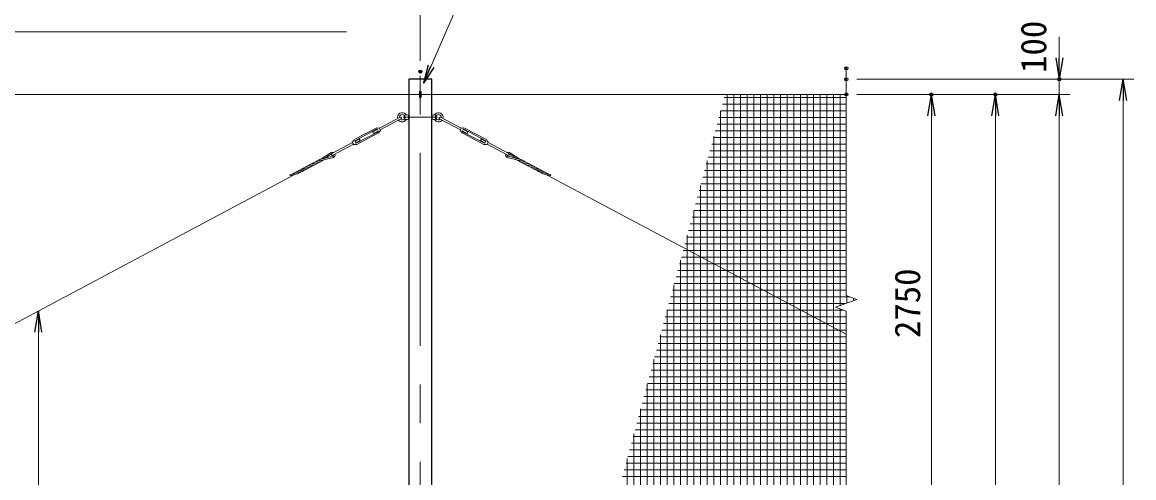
# Model space of a CAD drawing. Units: millimetres, scale not verified. Extents: x -14700 to 14700, y -10395 to 10395.
# Drawn here: x -4261 to 3046, y 2671 to 5669 of the extents above; entities that cross this region are included whole.
import ezdxf
from ezdxf.enums import TextEntityAlignment as Align

# ---------------------------------------------------------------- set-up
doc = ezdxf.new("R2010")
doc.units = ezdxf.units.MM
doc.header["$LTSCALE"] = 40
doc.header["$PDMODE"] = 32
doc.header["$PDSIZE"] = 20
doc.linetypes.add('USER1', pattern=[50.8, 31.75, -6.35, 6.35, -6.35])
for name, color, linetype, lineweight in [('0-1_D-STR1', 1, 'Continuous', 25), ('0-2_D-BMK', 2, 'USER1', 13), ('0-3_D-STR3', 3, 'Continuous', 13), ('0-5_D-STR-DIM', 7, 'Continuous', 13), ('0-8_D-STR-TXT', 7, 'Continuous', 13), ('0-9_D-STR2', 7, 'Continuous', 13)]:
    doc.layers.add(name, color=color, linetype=linetype, lineweight=lineweight)
doc.layers.add('0-6_0', color=7, linetype='Continuous')
doc.layers.add('0-7_Defpoints', color=8, linetype='Continuous')
doc.styles.add('ＭＳ ゴシック', font='')
doc.styles.get('ＭＳ ゴシック').set_extended_font_data('MS Gothic')

# ---------------------------------------------------------------- blocks, each defined once
blk = doc.blocks.new('_Open')
at = {"layer": '0-6_0'}
blk.add_line((-40, 6.67), (0, 0), dxfattribs=at)
blk.add_lwpolyline([(-40, -6.67), (0, 0), (-40, 0)], dxfattribs=at)

msp = doc.modelspace()

# ---------------------------------------------------------------- linework, layer by layer
at = {"layer": '0-1_D-STR1'}
msp.add_lwpolyline([(-1569.24, 5293.74), (-1719.24, 5293.74), (-1719.24, -2506.26), (-1569.24, -2506.26)], close=True, dxfattribs=at)
at = {"layer": '0-2_D-BMK'}
for p, q in [((-1644.24, -2557.26), (-1644.24, 5344.74)), ((-1756.74, 5043.74), (-1531.74, 5043.74))]:
    msp.add_line(p, q, dxfattribs=at)
at = {"layer": '0-3_D-STR3'}
for p, q in [((-10862.55, 5193.74), (1155.76, 5193.74)), ((-1650.24, 5210.74), (-1650.24, 5176.74)), ((-1638.24, 5210.74), (-1638.24, 5176.74)), ((-1776.99, 5043.63), (-1912.89, 4971.2)), ((-1745.02, 5057.24), (-1748.46, 5051.74)), ((-1748.46, 5051.74), (-1748.46, 5035.74)), ((-1722.02, 5058.74), (-1745.02, 5057.24)), ((-1745.02, 5057.24), (-1745.02, 5043.74)), ((-1745.02, 5030.24), (-1745.02, 5043.74)), ((-1722.02, 5058.74), (-1722.02, 5028.74)), ((-1722.02, 5051.74), (-1719.24, 5051.74)), ((-1566.46, 5051.74), (-1569.24, 5051.74)), ((-1566.46, 5058.74), (-1543.46, 5057.24)), ((-1566.46, 5058.74), (-1566.46, 5028.74)), ((-1543.46, 5057.24), (-1543.46, 5043.74)), ((-1543.46, 5057.24), (-1540.02, 5051.74)), ((-1543.46, 5030.24), (-1543.46, 5043.74)), ((-1540.02, 5051.74), (-1540.02, 5035.74)), ((-1511.49, 5043.63), (-1375.59, 4971.2)), ((-1935.3, 4972.85), (-2078.26, 4896.65)), ((-1914.77, 4974.73), (-1922.44, 4972.53)), ((-1905.36, 4957.08), (-1914.77, 4974.73)), ((-1771.35, 5033.04), (-1907.25, 4960.61)), ((-1745.02, 5030.24), (-1748.46, 5035.74)), ((-1722.02, 5028.74), (-1745.02, 5030.24)), ((-1722.02, 5035.74), (-1719.24, 5035.74)), ((-1566.46, 5035.74), (-1569.24, 5035.74)), ((-1566.46, 5028.74), (-1543.46, 5030.24)), ((-1543.46, 5030.24), (-1540.02, 5035.74)), ((-1517.13, 5033.04), (-1381.23, 4960.61)), ((-1383.11, 4957.08), (-1373.71, 4974.73)), ((-1373.71, 4974.73), (-1366.03, 4972.53)), ((-1353.18, 4972.85), (-1210.21, 4896.65)), ((-2045.26, 4900.64), (-2074.38, 4885.12)), ((-1931.3, 4965.35), (-2074.26, 4889.15)), ((-1922.37, 4948.58), (-2065.33, 4872.38)), ((-1918.37, 4941.08), (-2061.33, 4864.88)), ((-2039.62, 4890.05), (-2045.26, 4900.64)), ((-1927.89, 4963.2), (-1957.01, 4947.68)), ((-1921.54, 4951.29), (-1928.6, 4964.52)), ((-1905.36, 4957.08), (-1911.46, 4951.93)), ((-1383.11, 4957.08), (-1377.01, 4951.93)), ((-1370.11, 4941.08), (-1227.15, 4864.88)), ((-1366.93, 4951.29), (-1359.88, 4964.52)), ((-1366.11, 4948.58), (-1223.15, 4872.38)), ((-1360.58, 4963.2), (-1331.46, 4947.68)), ((-1357.17, 4965.35), (-1214.21, 4889.15)), ((-1248.86, 4890.05), (-1243.21, 4900.64)), ((-1243.21, 4900.64), (-1214.09, 4885.12)), ((-2089.39, 4877.13), (-2225.29, 4804.69)), ((-2083.74, 4866.54), (-2219.64, 4794.1)), ((-2081.86, 4863.01), (-2074.19, 4865.2)), ((-2068.03, 4873.21), (-2075.09, 4886.45)), ((-2039.62, 4890.05), (-2068.74, 4874.53)), ((-1248.86, 4890.05), (-1219.74, 4874.53)), ((-1220.44, 4873.21), (-1213.39, 4886.45)), ((-1206.62, 4863.01), (-1214.29, 4865.2)), ((-1204.74, 4866.54), (-1068.83, 4794.1)), ((-1199.09, 4877.13), (-1063.19, 4804.69)), ((-2483.68, 4670.98), (-2310.92, 4763.06)), ((-2446.3, 4672.82), (-2272.71, 4765.34)), ((-2215.91, 4779.64), (-2333.46, 4750.05)), ((-2218.54, 4787.23), (-2304.13, 4765.68)), ((-2230.65, 4812.46), (-2297.61, 4767.32)), ((-2226.69, 4805.48), (-2274.77, 4773.07)), ((-1072.57, 4779.64), (-955.01, 4750.05)), ((-1069.93, 4787.23), (-984.35, 4765.68)), ((-1061.79, 4805.48), (-1013.71, 4773.07)), ((-1057.83, 4812.46), (-990.86, 4767.32)), ((-842.18, 4672.82), (-1015.77, 4765.34)), ((-804.8, 4670.98), (-977.56, 4763.06)), ((-2422.93, 4686.27), (-2504.67, 4665.7)), ((-2393.59, 4701.91), (-2450.8, 4687.51)), ((-2364.26, 4717.54), (-2421.46, 4703.14)), ((-2334.93, 4733.18), (-2392.13, 4718.78)), ((-2305.59, 4748.81), (-2362.8, 4734.41)), ((-982.88, 4748.81), (-925.68, 4734.41)), ((-953.55, 4733.18), (-896.35, 4718.78)), ((-924.22, 4717.54), (-867.01, 4703.14)), ((-894.88, 4701.91), (-837.68, 4687.51)), ((-865.55, 4686.27), (-783.81, 4665.7)), ((-11275.1, -25.6), (-2474.58, 4665.02)), ((-2452.26, 4670.64), (-2496.9, 4659.4)), ((-836.22, 4670.64), (-791.58, 4659.4)), ((1155.76, 3615.21), (-813.9, 4665.02))]:
    msp.add_line(p, q, dxfattribs=at)
for points in [[(-1922.25, 4952.61), (-1951.37, 4937.09), (-1957.01, 4947.68)], [(-1366.23, 4952.61), (-1337.11, 4937.09), (-1331.46, 4947.68)], [(-2081.86, 4863.01), (-2091.27, 4880.66), (-2085.17, 4885.8)], [(-1206.62, 4863.01), (-1197.21, 4880.66), (-1203.31, 4885.8)]]:
    msp.add_lwpolyline(points, dxfattribs=at)
for centre, radius, start, end in [((-1644.24, 5210.74), 6, 0, 180), ((-1644.24, 5176.74), 6, 180, 0), ((-1764.02, 5043.74), 30, 40.33299, 196.52036), ((-1764.02, 5043.74), 17.5, 27.20289, 188.00628), ((-1774.17, 5038.34), 6, 298.05732, 118.05732), ((-1730.48, 5072.22), 14, 220.33299, 273.7314), ((-1558, 5072.22), 14, 266.2686, 319.66701), ((-1524.46, 5043.74), 30, 343.47964, 139.66701), ((-1524.46, 5043.74), 17.5, 351.99372, 152.79711), ((-1514.31, 5038.34), 6, 61.94268, 241.94268), ((-1930.36, 4963.58), 10.5, 61.93844, 118.05732), ((-1923.54, 4976.38), 4, 241.93844, 285.95807), ((-1764.02, 5043.74), 30, 219.59428, 319.66701), ((-1764.02, 5043.74), 17.5, 228.10837, 332.79711), ((-1730.48, 5015.27), 14, 86.2686, 139.66701), ((-1730.48, 5015.27), 14, 86.2686, 139.66701), ((-1558, 5015.27), 14, 40.33299, 93.7314), ((-1558, 5015.27), 14, 40.33299, 93.7314), ((-1524.46, 5043.74), 30, 220.33299, 320.40572), ((-1524.46, 5043.74), 17.5, 207.20289, 311.89163), ((-1364.93, 4976.38), 4, 254.04193, 298.06156), ((-1358.11, 4963.58), 10.5, 61.94268, 118.06156), ((-2073.32, 4887.39), 10.5, 118.05732, 174.17621), ((-1930.36, 4963.58), 2, 28.05732, 118.05732), ((-1923.31, 4950.35), 2, 298.05732, 28.05732), ((-1923.31, 4950.35), 10.5, 298.05732, 354.17621), ((-1908.88, 4948.88), 4, 130.15658, 174.17621), ((-1379.59, 4948.88), 4, 5.82379, 49.84342), ((-1365.17, 4950.35), 10.5, 185.82379, 241.94268), ((-1365.17, 4950.35), 2, 151.94268, 241.94268), ((-1358.11, 4963.58), 2, 61.94268, 151.94268), ((-1215.15, 4887.39), 10.5, 5.82379, 61.94268), ((-2087.75, 4888.86), 4, 310.15658, 354.17621), ((-2073.32, 4887.39), 2, 118.05732, 208.05732), ((-2073.09, 4861.35), 4, 61.93844, 105.95807), ((-2066.27, 4874.15), 10.5, 241.93844, 298.05732), ((-2066.27, 4874.15), 2, 208.05732, 298.05732), ((-1222.21, 4874.15), 10.5, 241.94268, 298.06156), ((-1222.21, 4874.15), 2, 241.94268, 331.94268), ((-1215.39, 4861.35), 4, 74.04193, 118.06156), ((-1215.15, 4887.39), 2, 331.94268, 61.94268), ((-1200.73, 4888.86), 4, 185.82379, 229.84342), ((-2326.14, 4720.95), 30, 104.13096, 118.05732), ((-2296.81, 4736.59), 30, 104.13096, 118.05732), ((-2312.92, 4777.91), 30, 284.13087, 298.05732), ((-2222.9, 4796.23), 18, 56.56789, 115.23236), ((-2222.46, 4799.4), 6, 118.05732, 298.05732), ((-2222.9, 4796.23), 10, 87.28167, 112.23188), ((-2222.9, 4796.23), 10, 295.8676, 8.12974), ((-2222.9, 4796.23), 18, 292.88161, 16.42413), ((-1065.57, 4796.23), 18, 163.57587, 247.11839), ((-1065.57, 4796.23), 10, 171.87026, 244.1324), ((-1065.57, 4796.23), 18, 64.76764, 123.43211), ((-1066.01, 4799.4), 6, 241.94268, 61.94268), ((-1065.57, 4796.23), 10, 67.76812, 92.71833), ((-975.56, 4777.91), 30, 241.94268, 255.86913), ((-991.67, 4736.59), 30, 61.94268, 75.86904), ((-962.34, 4720.95), 30, 61.94268, 75.86904), ((-2443.47, 4658.41), 30, 104.13096, 118.05732), ((-2414.14, 4674.05), 30, 104.13096, 118.05732), ((-2430.25, 4715.37), 30, 284.13087, 298.05732), ((-2384.81, 4689.68), 30, 104.13096, 118.05732), ((-2400.92, 4731), 30, 284.13087, 298.05732), ((-2355.47, 4705.32), 30, 104.13096, 118.05732), ((-2371.58, 4746.64), 30, 284.13087, 298.05732), ((-2342.25, 4762.27), 30, 284.13087, 298.05732), ((-946.23, 4762.27), 30, 241.94268, 255.86913), ((-916.89, 4746.64), 30, 241.94268, 255.86913), ((-933, 4705.32), 30, 61.94268, 75.86904), ((-887.56, 4731), 30, 241.94268, 255.86913), ((-903.67, 4689.68), 30, 61.94268, 75.86904), ((-858.23, 4715.37), 30, 241.94268, 255.86913), ((-874.34, 4674.05), 30, 61.94268, 75.86904), ((-845, 4658.41), 30, 61.94268, 75.86904), ((-2456.15, 4717.67), 71.11, 226.97145, 235.03559), ((-2459.58, 4699.73), 30, 284.13087, 298.05732), ((-828.89, 4699.73), 30, 241.94268, 255.86913), ((-832.33, 4717.67), 71.11, 304.96441, 313.02855)]:
    msp.add_arc(centre, radius, start, end, dxfattribs=at)
at = {"layer": '0-5_D-STR-DIM'}
for p, q in [((-1644.24, 5414.74), (-1644.24, 6360.48)), ((-1644.24, 5414.74), (-1644.24, 6360.48)), ((2555.76, 5433.74), (2555.76, 5573.74)), ((1155.76, 3870.05), (1155.76, 5366.15)), ((1225.76, 5293.74), (2625.76, 5293.74)), ((1225.76, 5293.74), (3045.76, 5293.74)), ((2555.76, 5193.74), (2555.76, 5293.74)), ((1225.76, 5193.74), (1785.76, 5193.74)), ((1225.76, 5193.74), (2205.76, 5193.74)), ((1225.76, 5193.74), (2625.76, 5193.74)), ((1225.76, 5193.74), (2625.76, 5193.74)), ((2975.76, 5153.74), (2975.76, -2366.26)), ((1715.76, 2583.74), (1715.76, 5053.74)), ((2135.76, -166.26), (2135.76, 5053.74)), ((2555.76, 5053.74), (2555.76, -1666.26)), ((2555.76, 5053.74), (2555.76, 4913.74)), ((1085.28, 3793.09), (1226.24, 3844.4)), ((1226.24, 3844.4), (1155.76, 3870.05)), ((1155.76, 3767.44), (1085.28, 3793.09)), ((1155.76, 1120.05), (1155.76, 3767.44))]:
    msp.add_line(p, q, dxfattribs=at)
at = {"layer": '0-7_Defpoints'}
for p in [(-1644.24, 5344.74), (1155.76, 5366.15), (1155.76, 5293.74), (2555.76, 5293.74), (1155.76, 5193.74), (1715.76, 5193.74), (2135.76, 5193.74)]:
    msp.add_point(p, dxfattribs=at)
at = {"layer": '0-8_D-STR-TXT'}
for points in [[(616.35, 5837.54), (-1374.96, 5837.54), (-1621.55, 5270.81)], [(-2129.07, 5605.55), (-7170.88, 5605.55), (-7288.09, 5195.67)], [(-1817.88, 1645.53), (-4154.75, 1645.53), (-4154.75, 3767.5)]]:
    msp.add_lwpolyline(points, dxfattribs=at)
at = {"layer": '0-9_D-STR2'}
for p, q in [((372.69, -306.26), (372.69, 5193.74)), ((416.44, -306.26), (416.44, 5193.74)), ((460.19, -306.26), (460.19, 5193.74)), ((503.94, -306.26), (503.94, 5193.74)), ((547.69, -306.26), (547.69, 5193.74)), ((591.44, -306.26), (591.44, 5193.74)), ((635.19, -306.26), (635.19, 5193.74)), ((678.94, -306.26), (678.94, 5193.74)), ((722.69, -306.26), (722.69, 5193.74)), ((766.44, -306.26), (766.44, 5193.74)), ((810.19, -306.26), (810.19, 5193.74)), ((853.94, -306.26), (853.94, 5193.74)), ((897.69, -306.26), (897.69, 5193.74)), ((941.44, -306.26), (941.44, 5193.74)), ((985.19, -306.26), (985.19, 5193.74)), ((1028.94, -306.26), (1028.94, 5193.74)), ((1072.69, -306.26), (1072.69, 5193.74)), ((1116.44, 3804.43), (1116.44, 5193.74)), ((341.37, 5129.97), (1155.76, 5129.97)), ((353.1, 5173.72), (1155.76, 5173.72)), ((317.93, 5042.47), (1155.76, 5042.47)), ((328.94, -306.26), (328.94, 5083.56)), ((329.65, 5086.22), (1155.76, 5086.22)), ((306.21, 4998.72), (1155.76, 4998.72)), ((282.76, 4911.22), (1155.76, 4911.22)), ((285.19, -306.26), (285.19, 4920.28)), ((294.48, 4954.97), (1155.76, 4954.97)), ((259.31, 4823.72), (1155.76, 4823.72)), ((271.04, 4867.47), (1155.76, 4867.47)), ((241.44, -306.26), (241.44, 4757.01)), ((247.59, 4779.97), (1155.76, 4779.97)), ((224.15, 4692.47), (1155.76, 4692.47)), ((235.87, 4736.22), (1155.76, 4736.22)), ((200.7, 4604.97), (1155.76, 4604.97)), ((212.42, 4648.72), (1155.76, 4648.72)), ((188.98, 4561.22), (1155.76, 4561.22)), ((197.69, -306.26), (197.69, 4593.73)), ((165.53, 4473.72), (1155.76, 4473.72)), ((177.26, 4517.47), (1155.76, 4517.47)), ((142.09, 4386.22), (1155.76, 4386.22)), ((153.81, 4429.97), (1155.76, 4429.97)), ((153.94, -306.26), (153.94, 4430.45)), ((130.36, 4342.47), (1155.76, 4342.47)), ((106.92, 4254.97), (1155.76, 4254.97)), ((110.19, -306.26), (110.19, 4267.17)), ((118.64, 4298.72), (1155.76, 4298.72)), ((83.47, 4167.47), (1155.76, 4167.47)), ((95.2, 4211.22), (1155.76, 4211.22)), ((66.44, -306.26), (66.44, 4103.9)), ((71.75, 4123.72), (1155.76, 4123.72)), ((48.3, 4036.22), (1155.76, 4036.22)), ((60.03, 4079.97), (1155.76, 4079.97)), ((24.86, 3948.72), (1155.76, 3948.72)), ((36.58, 3992.47), (1155.76, 3992.47)), ((13.14, 3904.97), (1155.76, 3904.97)), ((22.69, -306.26), (22.69, 3940.62)), ((-10.31, 3817.47), (1152.27, 3817.47)), ((1.41, 3861.22), (1180.01, 3861.22)), ((1160.19, 3820.36), (1160.19, 3868.44)), ((1203.94, 3836.28), (1203.94, 3852.51)), ((-33.75, 3729.97), (1155.76, 3729.97)), ((-22.03, 3773.72), (1138.51, 3773.72)), ((-21.06, -306.26), (-21.06, 3777.34)), ((1116.44, 1054.43), (1116.44, 3781.75)), ((-45.48, 3686.22), (1155.76, 3686.22)), ((-68.92, 3598.72), (1155.76, 3598.72)), ((-64.81, -306.26), (-64.81, 3614.07)), ((-57.2, 3642.47), (1155.76, 3642.47)), ((-92.37, 3511.22), (1155.76, 3511.22)), ((-80.65, 3554.97), (1155.76, 3554.97)), ((-108.56, -306.26), (-108.56, 3450.79)), ((-104.09, 3467.47), (1155.76, 3467.47)), ((-127.54, 3379.97), (1155.76, 3379.97)), ((-115.81, 3423.72), (1155.76, 3423.72)), ((-150.98, 3292.47), (1155.76, 3292.47)), ((-139.26, 3336.22), (1155.76, 3336.22)), ((-162.71, 3248.72), (1155.76, 3248.72)), ((-152.31, -306.26), (-152.31, 3287.51)), ((-186.15, 3161.22), (1155.76, 3161.22)), ((-174.43, 3204.97), (1155.76, 3204.97)), ((-209.6, 3073.72), (1155.76, 3073.72)), ((-197.87, 3117.47), (1155.76, 3117.47)), ((-196.06, -306.26), (-196.06, 3124.23)), ((-221.32, 3029.97), (1155.76, 3029.97)), ((-244.76, 2942.47), (1155.76, 2942.47)), ((-239.81, -306.26), (-239.81, 2960.96)), ((-233.04, 2986.22), (1155.76, 2986.22)), ((-268.21, 2854.97), (1155.76, 2854.97)), ((-256.49, 2898.72), (1155.76, 2898.72)), ((-283.56, -306.26), (-283.56, 2797.68)), ((-279.93, 2811.22), (1155.76, 2811.22)), ((-303.38, 2723.72), (1155.76, 2723.72)), ((-291.66, 2767.47), (1155.76, 2767.47)), ((-315.1, 2679.97), (1155.76, 2679.97))]:
    msp.add_line(p, q, dxfattribs=at)

# ---------------------------------------------------------------- block references
at = {"layer": '0-5_D-STR-DIM', "xscale": 3.5, "yscale": 3.5}
for p, rotation in [((2555.76, 5293.74), 270), ((2975.76, 5293.74), 90), ((1715.76, 5193.74), 90), ((2135.76, 5193.74), 90), ((2555.76, 5193.74), 90), ((2555.76, 5193.74), 90)]:
    msp.add_blockref('_Open', p, dxfattribs=dict(at, rotation=rotation))
at = {"layer": '0-8_D-STR-TXT'}
for p, xscale, yscale, rotation in [((-1622.35, 5268.98), 3, 3, 246.48485), ((-4154.75, 3769.5), 3.5, 3.5, 90)]:
    msp.add_blockref('_Open', p, dxfattribs=dict(at, xscale=xscale, yscale=yscale, rotation=rotation))

# ---------------------------------------------------------------- texts
at = {"layer": '0-5_D-STR-DIM', "style": 'ＭＳ ゴシック'}
for s, p in [('100', (2521.18, 5335.67)), ('2750', (1692.14, 3590.37))]:
    msp.add_text(s, height=168.3, rotation=90, dxfattribs=at).set_placement(p, align=Align.BOTTOM_LEFT)

doc.saveas('drawing.dxf')
